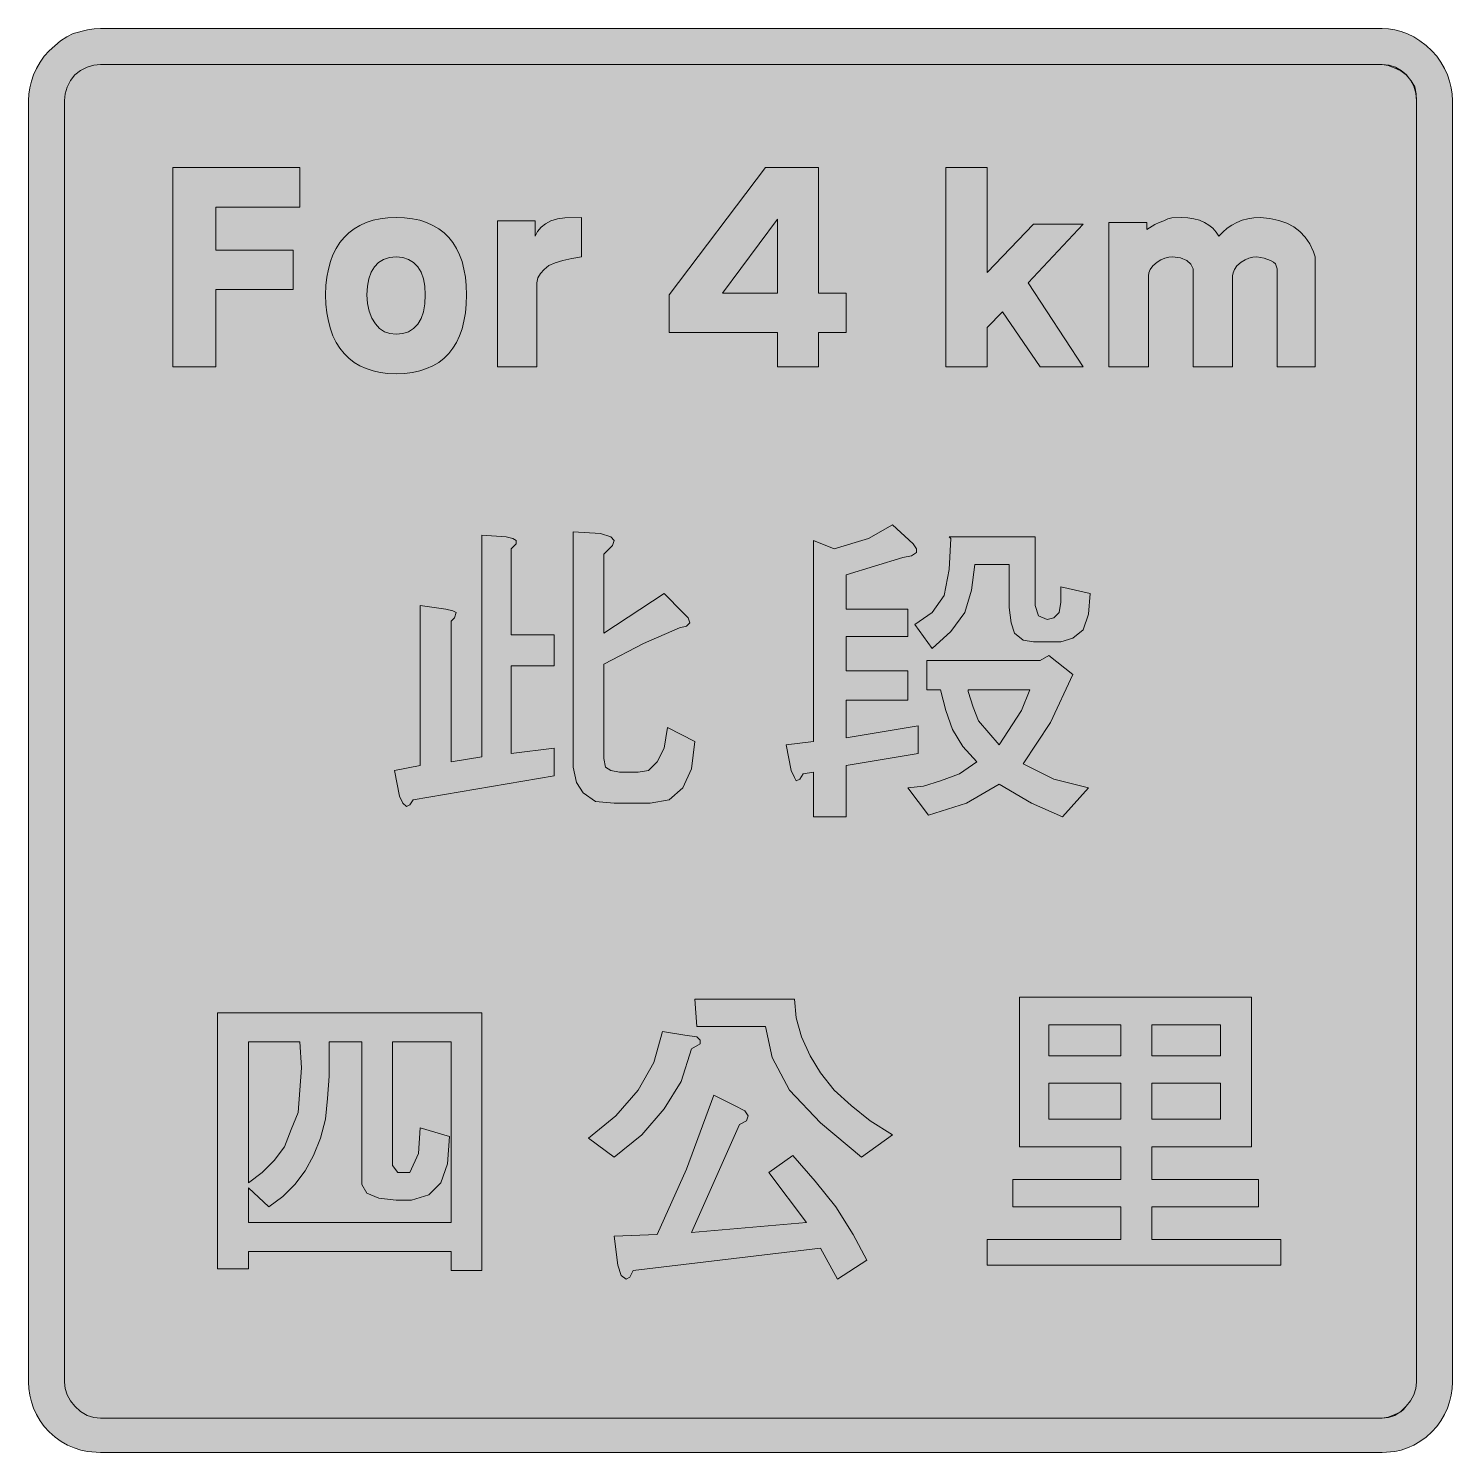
# Model space of a CAD drawing. Header units: metres. Extents: x 160 to 408, y 13 to 261.
import ezdxf

# ---------------------------------------------------------------- set-up
doc = ezdxf.new("R2010")
doc.units = ezdxf.units.M
doc.layers.add('FILL_BLACK_000000', color=7, linetype='Continuous', true_color=0x000000)
doc.layers.add('FILL_WHITE_FFFFFF', color=7, linetype='Continuous', true_color=0xffffff)

msp = doc.modelspace()

# ---------------------------------------------------------------- hatches: boundary and pattern name
at = {"layer": 'FILL_BLACK_000000', "true_color": 0x000000}
h = msp.add_hatch(color=7, dxfattribs=at)
h.dxf.hatch_style = 1
h.paths.add_polyline_path([(408.27, 23.76), (408.1, 22.61), (407.82, 21.46), (407.43, 20.33), (406.92, 19.22), (406.3, 18.15), (405.57, 17.14), (404.73, 16.2), (403.7, 15.27), (402.65, 14.5), (401.58, 13.87), (400.49, 13.39), (399.39, 13.03), (398.28, 12.78), (396.03, 12.6), (172.23, 12.6), (169.94, 12.78), (168.78, 13.03), (167.62, 13.39), (166.47, 13.87), (165.35, 14.5), (164.27, 15.27), (163.23, 16.2), (162.39, 17.14), (161.65, 18.15), (161.04, 19.22), (160.53, 20.33), (160.14, 21.46), (159.86, 22.61), (159.69, 23.76), (159.63, 24.9), (159.63, 248.7), (159.69, 249.83), (159.86, 250.95), (160.14, 252.08), (160.53, 253.2), (161.04, 254.32), (161.66, 255.41), (162.39, 256.45), (163.23, 257.4), (165.22, 259.13), (166.31, 259.85), (167.43, 260.4), (169.94, 261.08), (171.1, 261.24), (172.23, 261.3), (396.03, 261.3), (397.15, 261.24), (398.28, 261.07), (399.39, 260.78), (400.49, 260.36), (401.58, 259.82), (402.65, 259.15), (403.7, 258.34), (404.73, 257.4), (405.57, 256.45), (406.31, 255.41), (406.92, 254.32), (407.43, 253.2), (407.82, 252.08), (408.11, 250.95), (408.27, 249.83), (408.33, 248.7), (408.33, 24.9), (408.27, 23.76)])
h.paths.add_polyline_path([(401.56, 251.2), (401, 252.28), (400.27, 253.2), (399.38, 253.96), (398.36, 254.52), (397.24, 254.88), (396.03, 255), (172.23, 255), (171.06, 254.89), (169.87, 254.55), (168.73, 253.99), (167.73, 253.2), (166.94, 252.2), (166.38, 251.06), (166.04, 249.87), (165.93, 248.7), (165.93, 24.9), (166.04, 23.78), (166.38, 22.69), (166.94, 21.65), (167.73, 20.7), (168.73, 19.74), (169.87, 19.09), (171.06, 18.72), (172.23, 18.6), (396.03, 18.6), (397.08, 18.79), (398.13, 19.2), (399.29, 19.73), (399.78, 20.13), (400.23, 20.7), (401.02, 21.65), (401.58, 22.69), (401.92, 23.78), (402.03, 24.9), (402.03, 248.7), (401.91, 250), (401.56, 251.2)], flags=16)
h = msp.add_hatch(color=7, dxfattribs=at)
h.dxf.hatch_style = 1
h.paths.add_polyline_path([(192.33, 202.2), (184.83, 202.2), (184.83, 237), (207.03, 237), (207.03, 230.1), (192.33, 230.1), (192.33, 222.6), (205.83, 222.6), (205.83, 215.7), (192.33, 215.7), (192.33, 202.2)])
h = msp.add_hatch(color=7, dxfattribs=at)
h.dxf.hatch_style = 1
h.paths.add_polyline_path([(302.43, 208.2), (297.63, 208.2), (297.63, 202.2), (290.43, 202.2), (290.43, 208.2), (271.53, 208.2), (271.53, 214.8), (288.33, 237), (297.63, 237), (297.63, 215.1), (302.43, 215.1), (302.43, 208.2)])
h.paths.add_polyline_path([(290.43, 215.1), (290.43, 228), (280.83, 215.1), (290.43, 215.1)], flags=16)
h = msp.add_hatch(color=7, dxfattribs=at)
h.dxf.hatch_style = 1
h.paths.add_polyline_path([(319.83, 237), (327.03, 237), (327.03, 218.7), (335.13, 227.1), (343.83, 227.1), (334.23, 216.9), (343.83, 202.2), (336.33, 202.2), (329.73, 211.8), (327.03, 209.1), (327.03, 202.2), (319.83, 202.2), (319.83, 237)])
h = msp.add_hatch(color=7, dxfattribs=at)
h.dxf.hatch_style = 1
h.paths.add_polyline_path([(235.93, 211.62), (235.69, 210.18), (235.35, 208.85), (234.91, 207.61), (234.37, 206.48), (233.74, 205.45), (233.02, 204.53), (232.2, 203.71), (231.28, 202.99), (230.27, 202.39), (229.17, 201.89), (227.97, 201.5), (226.68, 201.22), (225.3, 201.06), (223.83, 201), (222.41, 201.06), (221.06, 201.22), (219.8, 201.5), (218.62, 201.89), (217.52, 202.39), (216.51, 202.99), (215.59, 203.71), (214.76, 204.53), (214.01, 205.45), (213.37, 206.48), (212.81, 207.61), (212.36, 208.85), (212, 210.18), (211.74, 211.62), (211.58, 213.16), (211.53, 214.8), (211.58, 216.39), (211.74, 217.88), (212, 219.28), (212.36, 220.58), (212.81, 221.79), (213.37, 222.89), (214.01, 223.9), (214.76, 224.81), (215.59, 225.62), (216.51, 226.32), (217.52, 226.92), (218.62, 227.41), (219.8, 227.8), (221.06, 228.08), (222.41, 228.24), (223.83, 228.3), (225.3, 228.24), (226.68, 228.08), (227.97, 227.8), (229.17, 227.41), (230.27, 226.92), (231.28, 226.32), (232.2, 225.62), (233.02, 224.81), (233.74, 223.9), (234.37, 222.89), (234.91, 221.79), (235.35, 220.58), (235.69, 219.28), (235.93, 217.88), (236.08, 216.39), (236.13, 214.8), (236.08, 213.16), (235.93, 211.62)])
h.paths.add_polyline_path([(228.6, 217.6), (228.19, 218.73), (227.62, 219.68), (226.89, 220.42), (226.02, 220.96), (225, 221.29), (223.83, 221.4), (222.66, 221.29), (221.64, 220.96), (220.77, 220.42), (220.04, 219.68), (219.47, 218.73), (219.06, 217.6), (218.81, 216.29), (218.73, 214.8), (218.84, 213.29), (219.14, 211.91), (219.62, 210.71), (220.23, 209.7), (220.96, 208.91), (221.81, 208.35), (222.76, 208.01), (223.83, 207.9), (225, 208.01), (226.02, 208.35), (226.89, 208.9), (227.62, 209.66), (228.19, 210.64), (228.6, 211.82), (228.85, 213.21), (228.93, 214.8), (228.85, 216.29), (228.6, 217.6)], flags=16)
h = msp.add_hatch(color=7, dxfattribs=at)
h.dxf.hatch_style = 1
h.paths.add_polyline_path([(241.53, 227.7), (248.13, 227.7), (248.13, 225), (248.51, 225.84), (249.14, 226.58), (249.94, 227.19), (250.83, 227.7), (252.01, 228.05), (253.31, 228.23), (256.23, 228.3), (256.23, 221.4), (254.5, 221.12), (252.93, 220.76), (251.59, 220.35), (250.53, 219.9), (249.7, 219.22), (249.03, 218.51), (248.59, 217.75), (248.43, 216.9), (248.43, 202.2), (241.53, 202.2), (241.53, 227.7)])
h = msp.add_hatch(color=7, dxfattribs=at)
h.dxf.hatch_style = 1
h.paths.add_polyline_path([(373.46, 221.34), (372.78, 221.18), (372.11, 220.89), (371.43, 220.5), (370.69, 219.83), (370.23, 219.19), (370, 218.6), (369.93, 218.1), (369.93, 217.8), (369.93, 202.2), (363.03, 202.2), (363.03, 219.3), (362.64, 220.13), (361.91, 220.8), (360.84, 221.24), (359.43, 221.4), (358.76, 221.34), (358.08, 221.18), (357.41, 220.89), (356.73, 220.5), (355.99, 219.83), (355.53, 219.19), (355.3, 218.6), (355.23, 218.1), (355.23, 217.8), (355.23, 202.2), (348.33, 202.2), (348.33, 227.4), (354.93, 227.4), (354.93, 226.2), (356.32, 227.06), (357.08, 227.42), (357.93, 227.7), (358.61, 228.05), (359.32, 228.23), (360.93, 228.3), (362.11, 228.24), (363.18, 228.08), (364.15, 227.81), (365.02, 227.44), (365.78, 226.97), (366.46, 226.4), (367.04, 225.74), (367.53, 225), (368.23, 225.74), (368.99, 226.4), (369.81, 226.97), (370.68, 227.44), (371.61, 227.81), (372.59, 228.08), (373.63, 228.24), (374.73, 228.3), (376.45, 228.12), (378, 227.78), (379.39, 227.3), (380.62, 226.65), (381.69, 225.83), (382.62, 224.84), (383.4, 223.67), (384.03, 222.3), (384.33, 221.4), (384.33, 220.5), (384.33, 220.2), (384.33, 202.2), (377.73, 202.2), (377.73, 219.3), (377.43, 220.2), (377.09, 220.5), (376.53, 220.8), (375.44, 221.21), (374.13, 221.4), (373.46, 221.34)])
h = msp.add_hatch(color=7, dxfattribs=at)
h.dxf.hatch_style = 1
h.paths.add_polyline_path([(300.33, 170.4), (306.33, 172.2), (310.53, 174.6), (314.13, 171.3), (314.73, 170.4), (314.73, 169.8), (313.83, 169.2), (312.33, 168.9), (302.43, 165.9), (302.43, 159.9), (313.23, 159.9), (313.23, 155.1), (302.43, 155.1), (302.43, 149.1), (313.23, 149.1), (313.23, 144), (302.43, 144), (302.43, 137.4), (315.03, 139.5), (315.03, 134.7), (302.43, 132.6), (302.43, 123.6), (296.73, 123.6), (296.73, 131.4), (294.93, 131.1), (294.33, 130.2), (293.73, 129.9), (293.43, 130.5), (292.83, 131.7), (291.93, 136.2), (296.73, 136.8), (296.73, 171.9), (300.33, 170.4)])
h = msp.add_hatch(color=7, dxfattribs=at)
h.dxf.hatch_style = 1
h.paths.add_polyline_path([(228.03, 132.6), (228.03, 160.5), (232.53, 159.9), (233.73, 159.6), (234.33, 159.3), (234.03, 158.4), (233.43, 157.8), (233.43, 133.2), (238.83, 134.1), (238.83, 172.8), (243.03, 172.5), (244.23, 172.2), (244.83, 171.9), (244.83, 171.3), (243.93, 170.4), (243.93, 155.4), (251.43, 155.4), (251.43, 150), (243.93, 150), (243.93, 134.7), (251.43, 135.6), (251.43, 130.8), (226.83, 126.6), (226.23, 125.7), (225.63, 125.4), (225.03, 126), (224.43, 127.2), (223.53, 131.7), (228.03, 132.6)])
h = msp.add_hatch(color=7, dxfattribs=at)
h.dxf.hatch_style = 1
h.paths.add_polyline_path([(259.53, 173.1), (261.33, 172.5), (261.93, 171.9), (261.63, 171), (260.13, 169.5), (260.13, 155.7), (270.63, 162.6), (273.93, 159.3), (274.83, 158.4), (275.13, 157.5), (274.53, 156.9), (273.33, 156.6), (267.03, 153.9), (260.13, 150.3), (260.13, 135.3), (260.13, 133.8), (260.43, 132.3), (261.33, 131.7), (262.83, 131.4), (266.13, 131.4), (267.93, 131.7), (269.43, 133.2), (270.63, 135.6), (271.23, 139.2), (276.03, 136.8), (275.43, 132), (273.93, 128.7), (271.53, 126.6), (268.23, 126), (261.93, 126), (258.63, 126.3), (256.53, 127.8), (255.33, 129.6), (254.73, 132.3), (254.73, 173.4), (259.53, 173.1)])
h = msp.add_hatch(color=7, dxfattribs=at)
h.dxf.hatch_style = 1
h.paths.add_polyline_path([(335.43, 172.5), (335.43, 160.5), (336.03, 158.7), (337.53, 158.1), (338.73, 158.4), (339.63, 159.3), (339.93, 161.1), (339.93, 163.8), (345.03, 162.6), (344.73, 159), (343.83, 156.3), (342.03, 154.8), (339.93, 154.2), (335.13, 154.2), (333.33, 154.5), (331.83, 155.7), (331.23, 157.5), (330.93, 160.2), (330.93, 167.7), (324.93, 167.7), (324.33, 163.2), (323.13, 159.3), (320.73, 156), (317.43, 153), (314.43, 157.2), (317.43, 159.3), (319.53, 162.3), (320.43, 166.8), (320.73, 172.2), (320.43, 172.5), (335.43, 172.5)])
h = msp.add_hatch(color=7, dxfattribs=at)
h.dxf.hatch_style = 1
h.paths.add_polyline_path([(337.83, 151.8), (342.03, 148.5), (338.13, 140.1), (333.33, 132.9), (338.73, 130.2), (344.73, 128.7), (340.23, 123.6), (334.83, 126), (329.13, 129.3), (323.43, 126), (316.83, 123.9), (313.23, 128.7), (315.93, 129), (318.93, 129.9), (322.23, 131.1), (325.23, 133.2), (322.83, 135.9), (321.03, 138.9), (319.83, 142.2), (318.93, 145.8), (316.53, 145.8), (316.53, 150.9), (336.33, 150.9), (337.83, 151.8)])
h.paths.add_polyline_path([(325.53, 140.4), (327.33, 138.3), (329.13, 136.2), (333.03, 142.2), (334.53, 145.8), (323.73, 145.8), (323.73, 145.5), (324.63, 142.8), (325.53, 140.4)], flags=16)
h = msp.add_hatch(color=7, dxfattribs=at)
h.dxf.hatch_style = 1
h.paths.add_polyline_path([(374.43, 60.3), (374.43, 55.5), (355.83, 55.5), (355.83, 49.8), (378.33, 49.8), (378.33, 45.3), (327.03, 45.3), (327.03, 49.8), (350.43, 49.8), (350.43, 55.5), (331.53, 55.5), (331.53, 60.3), (350.43, 60.3), (350.43, 66), (332.73, 66), (332.73, 92.1), (373.23, 92.1), (373.23, 66), (355.83, 66), (355.83, 60.3), (374.43, 60.3)])
h.paths.add_polyline_path([(367.83, 81.9), (367.83, 87.3), (355.83, 87.3), (355.83, 81.9), (367.83, 81.9)], flags=16)
h.paths.add_polyline_path([(337.83, 81.9), (350.43, 81.9), (350.43, 87.3), (337.83, 87.3), (337.83, 81.9)], flags=16)
h.paths.add_polyline_path([(355.83, 77.1), (355.83, 70.8), (367.83, 70.8), (367.83, 77.1), (355.83, 77.1)], flags=16)
h.paths.add_polyline_path([(350.43, 77.1), (337.83, 77.1), (337.83, 70.8), (350.43, 70.8), (350.43, 77.1)], flags=16)
h = msp.add_hatch(color=7, dxfattribs=at)
h.dxf.hatch_style = 1
h.paths.add_polyline_path([(293.43, 91.8), (293.73, 88.5), (294.63, 85.2), (296.13, 81.9), (297.93, 78.9), (300.33, 75.9), (303.33, 73.2), (306.63, 70.5), (310.53, 68.1), (305.13, 64.2), (297.93, 70.2), (292.53, 75.9), (289.53, 81.6), (288.33, 87), (276.33, 87), (276.03, 91.8), (293.43, 91.8)])
h = msp.add_hatch(color=7, dxfattribs=at)
h.dxf.hatch_style = 1
h.paths.add_polyline_path([(233.43, 44.4), (233.43, 47.7), (198.03, 47.7), (198.03, 44.7), (192.63, 44.7), (192.63, 89.4), (238.83, 89.4), (238.83, 44.4), (233.43, 44.4)])
h.paths.add_polyline_path([(204.33, 66), (205.53, 69), (206.73, 72), (207.03, 75.9), (207.33, 79.8), (207.03, 84.3), (198.03, 84.3), (198.03, 59.7), (200.43, 61.5), (202.53, 63.6), (204.33, 66)], flags=16)
h.paths.add_polyline_path([(211.83, 74.4), (211.53, 70.8), (210.63, 67.5), (209.43, 64.5), (207.93, 61.8), (206.13, 59.4), (204.03, 57.3), (201.63, 55.5), (198.03, 58.8), (198.03, 52.8), (233.43, 52.8), (233.43, 84.3), (223.23, 84.3), (223.23, 66), (223.23, 62.7), (224.13, 61.5), (226.23, 61.5), (227.73, 64.8), (228.03, 69.3), (233.13, 67.8), (232.83, 63), (231.63, 59.7), (229.53, 57.6), (226.53, 56.7), (223.83, 56.7), (220.83, 57), (218.73, 57.9), (217.83, 59.4), (217.83, 61.5), (217.83, 84.3), (212.13, 84.3), (212.13, 78.3), (211.83, 74.4)], flags=16)
h = msp.add_hatch(color=7, dxfattribs=at)
h.dxf.hatch_style = 1
h.paths.add_polyline_path([(276.33, 85.2), (276.93, 84.6), (276.93, 84), (275.43, 83.1), (273.63, 77.4), (270.63, 72.6), (266.73, 68.1), (261.93, 64.2), (257.43, 67.5), (262.23, 71.4), (266.13, 75.9), (268.83, 80.7), (270.33, 86.1), (274.23, 85.5), (276.33, 85.2)])
h = msp.add_hatch(color=7, dxfattribs=at)
h.dxf.hatch_style = 1
h.paths.add_polyline_path([(284.73, 72.3), (285.33, 71.4), (285.03, 70.5), (283.83, 69.9), (275.43, 51), (295.53, 52.8), (288.93, 61.5), (293.13, 64.5), (297.03, 60), (300.63, 55.5), (303.63, 50.7), (306.03, 46.2), (300.93, 42.9), (297.93, 48.3), (265.23, 44.4), (264.63, 43.2), (264.03, 42.9), (263.13, 43.5), (262.53, 45.3), (261.93, 50.4), (269.43, 50.7), (274.53, 62.1), (279.33, 75), (282.93, 73.2), (284.73, 72.3)])
at = {"layer": 'FILL_WHITE_FFFFFF', "true_color": 0xffffff}
h = msp.add_hatch(color=7, dxfattribs=at)
h.dxf.hatch_style = 1
h.paths.add_polyline_path([(401.92, 23.78), (401.58, 22.69), (401.02, 21.65), (400.23, 20.7), (399.28, 19.74), (398.24, 19.09), (397.15, 18.72), (396.03, 18.6), (172.23, 18.6), (171.06, 18.72), (169.87, 19.09), (168.73, 19.74), (167.73, 20.7), (166.94, 21.65), (166.38, 22.69), (166.04, 23.78), (165.93, 24.9), (165.93, 248.7), (166.04, 249.87), (166.38, 251.06), (166.94, 252.2), (167.73, 253.2), (168.73, 253.99), (169.87, 254.55), (171.06, 254.89), (172.23, 255), (396.03, 255), (397.08, 254.81), (398.13, 254.4), (399.29, 253.91), (400.23, 253.2), (401.09, 252.15), (401.73, 251.1), (401.99, 249.9), (402.03, 248.7), (402.03, 24.9), (401.92, 23.78)])

# ---------------------------------------------------------------- linework, layer by layer
at = {"layer": 'FILL_BLACK_000000', "lineweight": 0, "true_color": 0x000000}
for points in [[(408.27, 23.76), (408.1, 22.61), (407.82, 21.46), (407.43, 20.33), (406.92, 19.22), (406.3, 18.15), (405.57, 17.14), (404.73, 16.2), (403.7, 15.27), (402.65, 14.5), (401.58, 13.87), (400.49, 13.39), (399.39, 13.03), (398.28, 12.78), (396.03, 12.6), (172.23, 12.6), (169.94, 12.78), (168.78, 13.03), (167.62, 13.39), (166.47, 13.87), (165.35, 14.5), (164.27, 15.27), (163.23, 16.2), (162.39, 17.14), (161.65, 18.15), (161.04, 19.22), (160.53, 20.33), (160.14, 21.46), (159.86, 22.61), (159.69, 23.76), (159.63, 24.9), (159.63, 248.7), (159.69, 249.83), (159.86, 250.95), (160.14, 252.08), (160.53, 253.2), (161.04, 254.32), (161.66, 255.41), (162.39, 256.45), (163.23, 257.4), (165.22, 259.13), (166.31, 259.85), (167.43, 260.4), (169.94, 261.08), (171.1, 261.24), (172.23, 261.3), (396.03, 261.3), (397.15, 261.24), (398.28, 261.07), (399.39, 260.78), (400.49, 260.36), (401.58, 259.82), (402.65, 259.15), (403.7, 258.34), (404.73, 257.4), (405.57, 256.45), (406.31, 255.41), (406.92, 254.32), (407.43, 253.2), (407.82, 252.08), (408.11, 250.95), (408.27, 249.83), (408.33, 248.7), (408.33, 24.9)], [(401.56, 251.2), (401, 252.28), (400.27, 253.2), (399.38, 253.96), (398.36, 254.52), (397.24, 254.88), (396.03, 255), (172.23, 255), (171.06, 254.89), (169.87, 254.55), (168.73, 253.99), (167.73, 253.2), (166.94, 252.2), (166.38, 251.06), (166.04, 249.87), (165.93, 248.7), (165.93, 24.9), (166.04, 23.78), (166.38, 22.69), (166.94, 21.65), (167.73, 20.7), (168.73, 19.74), (169.87, 19.09), (171.06, 18.72), (172.23, 18.6), (396.03, 18.6), (397.08, 18.79), (398.13, 19.2), (399.29, 19.73), (399.78, 20.13), (400.23, 20.7), (401.02, 21.65), (401.58, 22.69), (401.92, 23.78), (402.03, 24.9), (402.03, 248.7), (401.91, 250)], [(192.33, 202.2), (184.83, 202.2), (184.83, 237), (207.03, 237), (207.03, 230.1), (192.33, 230.1), (192.33, 222.6), (205.83, 222.6), (205.83, 215.7), (192.33, 215.7)], [(302.43, 208.2), (297.63, 208.2), (297.63, 202.2), (290.43, 202.2), (290.43, 208.2), (271.53, 208.2), (271.53, 214.8), (288.33, 237), (297.63, 237), (297.63, 215.1), (302.43, 215.1)], [(319.83, 237), (327.03, 237), (327.03, 218.7), (335.13, 227.1), (343.83, 227.1), (334.23, 216.9), (343.83, 202.2), (336.33, 202.2), (329.73, 211.8), (327.03, 209.1), (327.03, 202.2), (319.83, 202.2)], [(235.93, 211.62), (235.69, 210.18), (235.35, 208.85), (234.91, 207.61), (234.37, 206.48), (233.74, 205.45), (233.02, 204.53), (232.2, 203.71), (231.28, 202.99), (230.27, 202.39), (229.17, 201.89), (227.97, 201.5), (226.68, 201.22), (225.3, 201.06), (223.83, 201), (222.41, 201.06), (221.06, 201.22), (219.8, 201.5), (218.62, 201.89), (217.52, 202.39), (216.51, 202.99), (215.59, 203.71), (214.76, 204.53), (214.01, 205.45), (213.37, 206.48), (212.81, 207.61), (212.36, 208.85), (212, 210.18), (211.74, 211.62), (211.58, 213.16), (211.53, 214.8), (211.58, 216.39), (211.74, 217.88), (212, 219.28), (212.36, 220.58), (212.81, 221.79), (213.37, 222.89), (214.01, 223.9), (214.76, 224.81), (215.59, 225.62), (216.51, 226.32), (217.52, 226.92), (218.62, 227.41), (219.8, 227.8), (221.06, 228.08), (222.41, 228.24), (223.83, 228.3), (225.3, 228.24), (226.68, 228.08), (227.97, 227.8), (229.17, 227.41), (230.27, 226.92), (231.28, 226.32), (232.2, 225.62), (233.02, 224.81), (233.74, 223.9), (234.37, 222.89), (234.91, 221.79), (235.35, 220.58), (235.69, 219.28), (235.93, 217.88), (236.08, 216.39), (236.13, 214.8), (236.08, 213.16)], [(241.53, 227.7), (248.13, 227.7), (248.13, 225), (248.51, 225.84), (249.14, 226.58), (249.94, 227.19), (250.83, 227.7), (252.01, 228.05), (253.31, 228.23), (256.23, 228.3), (256.23, 221.4), (254.5, 221.12), (252.93, 220.76), (251.59, 220.35), (250.53, 219.9), (249.7, 219.22), (249.03, 218.51), (248.59, 217.75), (248.43, 216.9), (248.43, 202.2), (241.53, 202.2)], [(290.43, 215.1), (290.43, 228), (280.83, 215.1)], [(373.46, 221.34), (372.78, 221.18), (372.11, 220.89), (371.43, 220.5), (370.69, 219.83), (370.23, 219.19), (370, 218.6), (369.93, 218.1), (369.93, 217.8), (369.93, 202.2), (363.03, 202.2), (363.03, 219.3), (362.64, 220.13), (361.91, 220.8), (360.84, 221.24), (359.43, 221.4), (358.76, 221.34), (358.08, 221.18), (357.41, 220.89), (356.73, 220.5), (355.99, 219.83), (355.53, 219.19), (355.3, 218.6), (355.23, 218.1), (355.23, 217.8), (355.23, 202.2), (348.33, 202.2), (348.33, 227.4), (354.93, 227.4), (354.93, 226.2), (356.32, 227.06), (357.08, 227.42), (357.93, 227.7), (358.61, 228.05), (359.32, 228.23), (360.93, 228.3), (362.11, 228.24), (363.18, 228.08), (364.15, 227.81), (365.02, 227.44), (365.78, 226.97), (366.46, 226.4), (367.04, 225.74), (367.53, 225), (368.23, 225.74), (368.99, 226.4), (369.81, 226.97), (370.68, 227.44), (371.61, 227.81), (372.59, 228.08), (373.63, 228.24), (374.73, 228.3), (376.45, 228.12), (378, 227.78), (379.39, 227.3), (380.62, 226.65), (381.69, 225.83), (382.62, 224.84), (383.4, 223.67), (384.03, 222.3), (384.33, 221.4), (384.33, 220.5), (384.33, 220.2), (384.33, 202.2), (377.73, 202.2), (377.73, 219.3), (377.43, 220.2), (377.09, 220.5), (376.53, 220.8), (375.44, 221.21), (374.13, 221.4)], [(228.6, 217.6), (228.19, 218.73), (227.62, 219.68), (226.89, 220.42), (226.02, 220.96), (225, 221.29), (223.83, 221.4), (222.66, 221.29), (221.64, 220.96), (220.77, 220.42), (220.04, 219.68), (219.47, 218.73), (219.06, 217.6), (218.81, 216.29), (218.73, 214.8), (218.84, 213.29), (219.14, 211.91), (219.62, 210.71), (220.23, 209.7), (220.96, 208.91), (221.81, 208.35), (222.76, 208.01), (223.83, 207.9), (225, 208.01), (226.02, 208.35), (226.89, 208.9), (227.62, 209.66), (228.19, 210.64), (228.6, 211.82), (228.85, 213.21), (228.93, 214.8), (228.85, 216.29)], [(300.33, 170.4), (306.33, 172.2), (310.53, 174.6), (314.13, 171.3), (314.73, 170.4), (314.73, 169.8), (313.83, 169.2), (312.33, 168.9), (302.43, 165.9), (302.43, 159.9), (313.23, 159.9), (313.23, 155.1), (302.43, 155.1), (302.43, 149.1), (313.23, 149.1), (313.23, 144), (302.43, 144), (302.43, 137.4), (315.03, 139.5), (315.03, 134.7), (302.43, 132.6), (302.43, 123.6), (296.73, 123.6), (296.73, 131.4), (294.93, 131.1), (294.33, 130.2), (293.73, 129.9), (293.43, 130.5), (292.83, 131.7), (291.93, 136.2), (296.73, 136.8), (296.73, 171.9)], [(228.03, 132.6), (228.03, 160.5), (232.53, 159.9), (233.73, 159.6), (234.33, 159.3), (234.03, 158.4), (233.43, 157.8), (233.43, 133.2), (238.83, 134.1), (238.83, 172.8), (243.03, 172.5), (244.23, 172.2), (244.83, 171.9), (244.83, 171.3), (243.93, 170.4), (243.93, 155.4), (251.43, 155.4), (251.43, 150), (243.93, 150), (243.93, 134.7), (251.43, 135.6), (251.43, 130.8), (226.83, 126.6), (226.23, 125.7), (225.63, 125.4), (225.03, 126), (224.43, 127.2), (223.53, 131.7)], [(259.53, 173.1), (261.33, 172.5), (261.93, 171.9), (261.63, 171), (260.13, 169.5), (260.13, 155.7), (270.63, 162.6), (273.93, 159.3), (274.83, 158.4), (275.13, 157.5), (274.53, 156.9), (273.33, 156.6), (267.03, 153.9), (260.13, 150.3), (260.13, 135.3), (260.13, 133.8), (260.43, 132.3), (261.33, 131.7), (262.83, 131.4), (266.13, 131.4), (267.93, 131.7), (269.43, 133.2), (270.63, 135.6), (271.23, 139.2), (276.03, 136.8), (275.43, 132), (273.93, 128.7), (271.53, 126.6), (268.23, 126), (261.93, 126), (258.63, 126.3), (256.53, 127.8), (255.33, 129.6), (254.73, 132.3), (254.73, 173.4)], [(335.43, 172.5), (335.43, 160.5), (336.03, 158.7), (337.53, 158.1), (338.73, 158.4), (339.63, 159.3), (339.93, 161.1), (339.93, 163.8), (345.03, 162.6), (344.73, 159), (343.83, 156.3), (342.03, 154.8), (339.93, 154.2), (335.13, 154.2), (333.33, 154.5), (331.83, 155.7), (331.23, 157.5), (330.93, 160.2), (330.93, 167.7), (324.93, 167.7), (324.33, 163.2), (323.13, 159.3), (320.73, 156), (317.43, 153), (314.43, 157.2), (317.43, 159.3), (319.53, 162.3), (320.43, 166.8), (320.73, 172.2), (320.43, 172.5)], [(337.83, 151.8), (342.03, 148.5), (338.13, 140.1), (333.33, 132.9), (338.73, 130.2), (344.73, 128.7), (340.23, 123.6), (334.83, 126), (329.13, 129.3), (323.43, 126), (316.83, 123.9), (313.23, 128.7), (315.93, 129), (318.93, 129.9), (322.23, 131.1), (325.23, 133.2), (322.83, 135.9), (321.03, 138.9), (319.83, 142.2), (318.93, 145.8), (316.53, 145.8), (316.53, 150.9), (336.33, 150.9)], [(325.53, 140.4), (327.33, 138.3), (329.13, 136.2), (333.03, 142.2), (334.53, 145.8), (323.73, 145.8), (323.73, 145.5), (324.63, 142.8)], [(374.43, 60.3), (374.43, 55.5), (355.83, 55.5), (355.83, 49.8), (378.33, 49.8), (378.33, 45.3), (327.03, 45.3), (327.03, 49.8), (350.43, 49.8), (350.43, 55.5), (331.53, 55.5), (331.53, 60.3), (350.43, 60.3), (350.43, 66), (332.73, 66), (332.73, 92.1), (373.23, 92.1), (373.23, 66), (355.83, 66), (355.83, 60.3)], [(293.43, 91.8), (293.73, 88.5), (294.63, 85.2), (296.13, 81.9), (297.93, 78.9), (300.33, 75.9), (303.33, 73.2), (306.63, 70.5), (310.53, 68.1), (305.13, 64.2), (297.93, 70.2), (292.53, 75.9), (289.53, 81.6), (288.33, 87), (276.33, 87), (276.03, 91.8)], [(233.43, 44.4), (233.43, 47.7), (198.03, 47.7), (198.03, 44.7), (192.63, 44.7), (192.63, 89.4), (238.83, 89.4), (238.83, 44.4)], [(337.83, 81.9), (350.43, 81.9), (350.43, 87.3), (337.83, 87.3)], [(367.83, 81.9), (367.83, 87.3), (355.83, 87.3), (355.83, 81.9)], [(276.33, 85.2), (276.93, 84.6), (276.93, 84), (275.43, 83.1), (273.63, 77.4), (270.63, 72.6), (266.73, 68.1), (261.93, 64.2), (257.43, 67.5), (262.23, 71.4), (266.13, 75.9), (268.83, 80.7), (270.33, 86.1), (274.23, 85.5)], [(204.33, 66), (205.53, 69), (206.73, 72), (207.03, 75.9), (207.33, 79.8), (207.03, 84.3), (198.03, 84.3), (198.03, 59.7), (200.43, 61.5), (202.53, 63.6)], [(211.83, 74.4), (211.53, 70.8), (210.63, 67.5), (209.43, 64.5), (207.93, 61.8), (206.13, 59.4), (204.03, 57.3), (201.63, 55.5), (198.03, 58.8), (198.03, 52.8), (233.43, 52.8), (233.43, 84.3), (223.23, 84.3), (223.23, 66), (223.23, 62.7), (224.13, 61.5), (226.23, 61.5), (227.73, 64.8), (228.03, 69.3), (233.13, 67.8), (232.83, 63), (231.63, 59.7), (229.53, 57.6), (226.53, 56.7), (223.83, 56.7), (220.83, 57), (218.73, 57.9), (217.83, 59.4), (217.83, 61.5), (217.83, 84.3), (212.13, 84.3), (212.13, 78.3)], [(350.43, 77.1), (337.83, 77.1), (337.83, 70.8), (350.43, 70.8)], [(355.83, 77.1), (355.83, 70.8), (367.83, 70.8), (367.83, 77.1)], [(284.73, 72.3), (285.33, 71.4), (285.03, 70.5), (283.83, 69.9), (275.43, 51), (295.53, 52.8), (288.93, 61.5), (293.13, 64.5), (297.03, 60), (300.63, 55.5), (303.63, 50.7), (306.03, 46.2), (300.93, 42.9), (297.93, 48.3), (265.23, 44.4), (264.63, 43.2), (264.03, 42.9), (263.13, 43.5), (262.53, 45.3), (261.93, 50.4), (269.43, 50.7), (274.53, 62.1), (279.33, 75), (282.93, 73.2)]]:
    msp.add_lwpolyline(points, close=True, dxfattribs=at)
at = {"layer": 'FILL_WHITE_FFFFFF', "lineweight": 0, "true_color": 0xffffff}
msp.add_lwpolyline([(401.92, 23.78), (401.58, 22.69), (401.02, 21.65), (400.23, 20.7), (399.28, 19.74), (398.24, 19.09), (397.15, 18.72), (396.03, 18.6), (172.23, 18.6), (171.06, 18.72), (169.87, 19.09), (168.73, 19.74), (167.73, 20.7), (166.94, 21.65), (166.38, 22.69), (166.04, 23.78), (165.93, 24.9), (165.93, 248.7), (166.04, 249.87), (166.38, 251.06), (166.94, 252.2), (167.73, 253.2), (168.73, 253.99), (169.87, 254.55), (171.06, 254.89), (172.23, 255), (396.03, 255), (397.08, 254.81), (398.13, 254.4), (399.29, 253.91), (400.23, 253.2), (401.09, 252.15), (401.73, 251.1), (401.99, 249.9), (402.03, 248.7), (402.03, 24.9)], close=True, dxfattribs=at)

doc.saveas('drawing.dxf')
